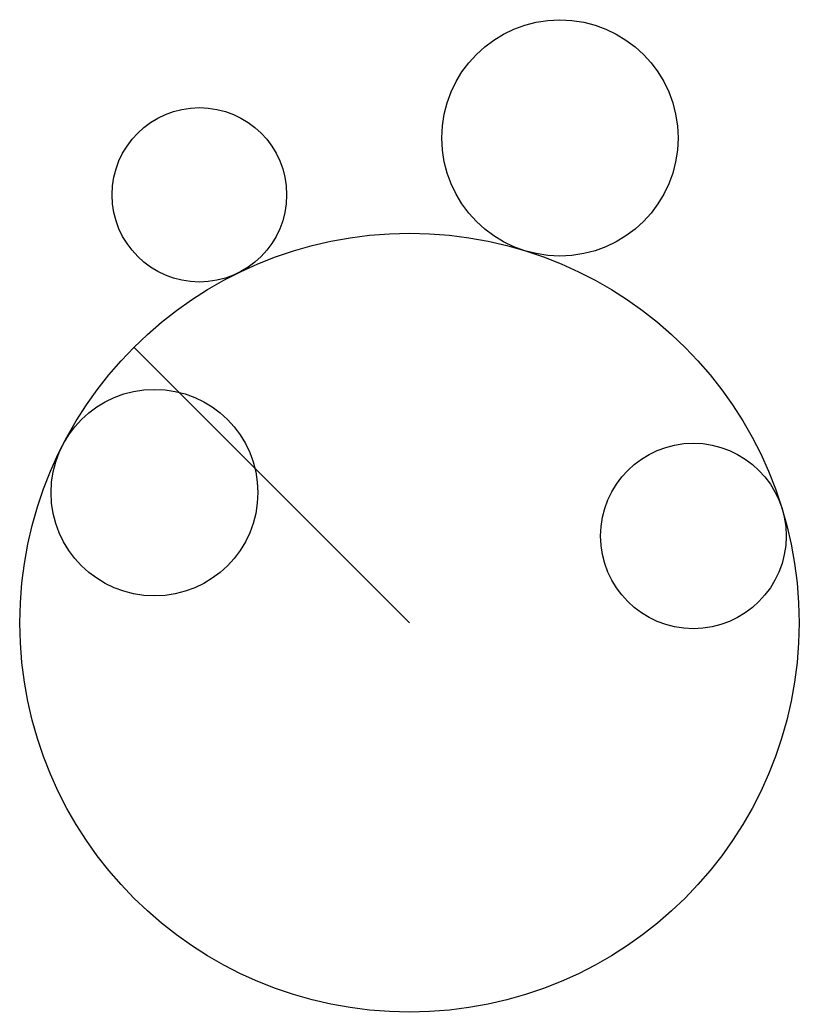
# Model space of a CAD drawing. Header units: inches. Extents: x -10 to 70, y -10 to 92.
import ezdxf

# ---------------------------------------------------------------- set-up
doc = ezdxf.new("R2010")
doc.units = ezdxf.units.IN
doc.header["$MEASUREMENT"] = 0
doc.layers.add('1', color=7, linetype='Continuous', true_color=0xc2ced6)

msp = doc.modelspace()

# ---------------------------------------------------------------- linework, layer by layer
at = {"layer": '1'}
msp.add_line((30, 30, 20.39), (1.72, 58.28, 20.39), dxfattribs=at)
for centre, radius in [((45.44, 79.79, 20.39), 12.13), ((8.43, 73.95, 20.39), 8.96), ((30, 30, 20.39), 40), ((3.82, 43.36, 20.39), 10.61), ((59.14, 38.91, 20.39), 9.53)]:
    msp.add_circle(centre, radius, dxfattribs=at)

doc.saveas('drawing.dxf')
